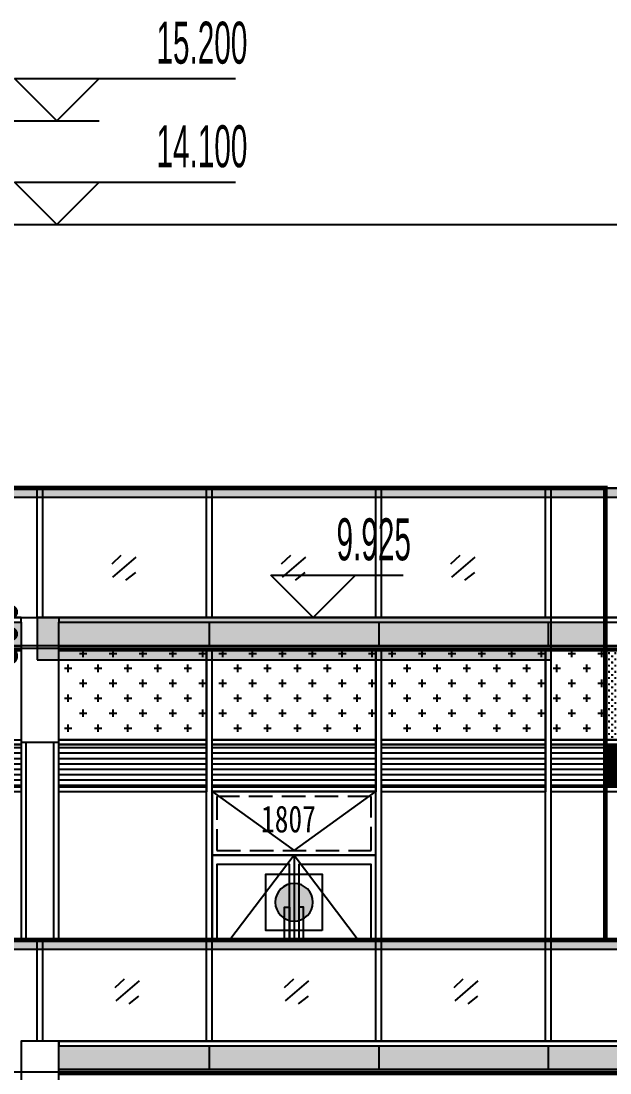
# Model space of a CAD drawing. Extents: x -483182 to 812890, y -390528 to -214858.
# Drawn here: x 336488 to 342744, y -316542 to -305369 of the extents above; entities that cross this region are included whole.
import ezdxf
from ezdxf.xclip import XClip

# ---------------------------------------------------------------- set-up
doc = ezdxf.new("R2010")
doc.units = 0
doc.header["$LTSCALE"] = 1000
doc.header["$MEASUREMENT"] = 0
doc.header["$XCLIPFRAME"] = 0
doc.linetypes.add('DASH', pattern=[0.35, 0.25, -0.1])
for name, color, linetype in [('01-标注_尺寸', 124, 'Continuous'), ('01-标注_标高', 200, 'Continuous'), ('02-TEXT_标注', 130, 'Continuous'), ('05-填充_156', 156, 'Continuous'), ('05-填充_168', 168, 'Continuous'), ('05-填充_18', 18, 'Continuous'), ('A-C_窗', 140, 'Continuous'), ('A-C_门', 150, 'Continuous'), ('A-E_栏杆', 232, 'Continuous'), ('A-SE-MAT', 9, 'Continuous'), ('D-铝板', 181, 'Continuous'), ('E-立面轮廓', 241, 'Continuous')]:
    doc.layers.add(name, color=color, linetype=linetype)
doc.layers.add('04-不打印_辅助线', color=165, linetype='Continuous', plot=False)
doc.styles.add('_TCH_AXIS', font='STXIHEI_0.TTF', dxfattribs={"width": 0.75})
doc.styles.add('_TCH_DIM', font='ros.shx', dxfattribs={"width": 0.75, "bigfont": 'jd.shx'})
doc.styles.add('_TCH_DIM_T3', font='ros.shx', dxfattribs={"width": 0.705882, "bigfont": 'jd.shx'})
doc.styles.get("Standard").update_dxf_attribs({"font": 'STXIHEI_0.TTF', "width": 0.75})
doc.dimstyles.new('_TCH_ARCH&&150', dxfattribs={"dimtxt": 446.25, "dimasz": 150, "dimexe": 375, "dimexo": 450, "dimgap": 189.375, "dimtad": 1, "dimdec": 0, "dimzin": 0, "dimdsep": 46, "dimtxsty": '_TCH_DIM_T3', "dimblk": 'ARCHTICK', "dimcen": 0.09, "dimclrt": 7, "dimazin": 2, "dimtfac": 1, "dimtdec": 0, "dimtix": 1, "dimtmove": 2, "dimatfit": 3, "dimfxl": 0, "dimtolj": 1, "dimtzin": 0, "dimarcsym": 0})

# ---------------------------------------------------------------- blocks, each defined once
blk = doc.blocks.new('jmhrsdhj')
for p, q in [((-200, 3500), (-200, 0)), ((-150, 3500), (-150, 0)), ((150, 0), (150, 3500)), ((200, 0), (200, 3500))]:
    blk.add_line(p, q)
blk.add_lwpolyline([(-200, 3500), (200, 3500), (200, 4525), (-200, 4525)], close=True)
blk = doc.blocks.new('*U139')
at = {"layer": '05-填充_168'}
h = blk.add_hatch(color=256, dxfattribs=at)
h.dxf.hatch_style = 1
h.paths.add_polyline_path([(0, 300), (8600, 300), (8600, 50), (0, 50)])
for points in [[(0, 350), (8600, 350)], [(0, 300), (8600, 300)], [(0, 50), (8600, 50)], [(0, 0), (8600, 0)]]:
    blk.add_lwpolyline(points)
for points in [[(0, 300), (8600, 300), (8600, 350), (0, 350)], [(0, 300), (8600, 300), (8600, 50), (0, 50)], [(8600, 0), (0, 0), (0, 50), (8600, 50)]]:
    blk.add_lwpolyline(points, close=True)
blk = doc.blocks.new('*U145')
at = {"layer": '05-填充_168'}
h = blk.add_hatch(color=256, dxfattribs=at)
h.dxf.hatch_style = 1
h.paths.add_polyline_path([(0, 300), (5808, 300), (5808, 50), (0, 50)])
for points in [[(0, 350), (5808, 350)], [(0, 300), (5808, 300)], [(0, 50), (5808, 50)], [(0, 0), (5808, 0)]]:
    blk.add_lwpolyline(points)
for points in [[(0, 300), (5808, 300), (5808, 350), (0, 350)], [(0, 300), (5808, 300), (5808, 50), (0, 50)], [(5808, 0), (0, 0), (0, 50), (5808, 50)]]:
    blk.add_lwpolyline(points, close=True)
blk = doc.blocks.new('*U153')
at = {"layer": 'A-C_窗'}
blk.add_line((0, 125), (0, -125), dxfattribs=at)
blk = doc.blocks.new('*U154')
at = {"layer": 'A-C_窗', "color": 0, "linetype": 'ByBlock', "lineweight": -2, "transparency": 16777216}
for p in [(0, 0), (1800, 0), (3600, 0)]:
    blk.add_blockref('*U153', p, dxfattribs=at)
blk = doc.blocks.new('A$C2E0A5E3B')
blk.add_lwpolyline([(-5, 0), (1735, 0), (1735, 675), (-5, 675)], close=True)
for points in [[(-5, 675), (865, 50)], [(865, 50), (1735, 675)]]:
    blk.add_lwpolyline(points)
at = {"linetype": 'DASH'}
blk.add_lwpolyline([(45, 50), (1685, 50), (1685, 625), (45, 625)], close=True, dxfattribs=at)
at = {"layer": '04-不打印_辅助线', "width": 0.75}
blk.add_text('1807', height=285.4, dxfattribs=at).set_placement((514, 242))
blk = doc.blocks.new('*U151')
at = {"layer": 'A-C_窗'}
blk.add_blockref('A$C2E0A5E3B', (-865, -337.5), dxfattribs=at)
blk = doc.blocks.new('*U152')
at = {"layer": 'A-C_窗', "color": 0, "linetype": 'ByBlock', "lineweight": -2, "transparency": 16777216}
blk.add_blockref('*U151', (0, 0), dxfattribs=at)
blk = doc.blocks.new('jtrsytrs')
at = {"layer": 'A-E_栏杆'}
for points in [[(861, -416), (763, -507)], [(1020, -435), (773, -648)], [(1016, -596), (911, -679)]]:
    blk.add_lwpolyline(points, dxfattribs=at)
blk = doc.blocks.new('*U165')
at = {"layer": 'A-C_窗'}
blk.add_blockref('jtrsytrs', (-907, 533), dxfattribs=at)
blk = doc.blocks.new('A$C5BC7050D')
for points in [[(-1735, 0), (5, 0), (5, 2300), (-1735, 2300)], [(-915, 100), (-915, 2200), (-1685, 2200), (-1685, 100)], [(-815, 100), (-45, 100), (-45, 2200), (-815, 2200)], [(-915, 550), (-965, 550), (-965, 1750), (-915, 1750)], [(-815, 550), (-765, 550), (-765, 1750), (-815, 1750)]]:
    blk.add_lwpolyline(points, close=True)
for points in [[(-865, 2300), (-1735, 1150), (-865, 0)], [(-865, 2300), (-865, 0)], [(-865, 2300), (5, 1150), (-865, 0)]]:
    blk.add_lwpolyline(points)
at = {"layer": '04-不打印_辅助线', "style": '_TCH_AXIS', "width": 0.75}
blk.add_text('WM1823', height=285.4, dxfattribs=at).set_placement((-1433, 920))
blk = doc.blocks.new('A$C58EF75E26')
at = {"layer": '05-填充_18'}
h = blk.add_hatch(color=256, dxfattribs=at)
h.dxf.hatch_style = 1
h.paths.add_polyline_path([(0, -100), (5460, -100), (5460, 350), (0, 350)])
blk.add_lwpolyline([(0, -100), (5460, -100), (5460, 350), (0, 350)], close=True)
blk = doc.blocks.new('kiufyujytd')
at = {"layer": '05-填充_156'}
h = blk.add_hatch(dxfattribs=at)
h.set_pattern_fill('CROSS', color=136, scale=100)
h.set_pattern_definition([(0, (22783, 315929.43), (158.75, 158.75), [79.375, -238.125]), (90, (22822.68, 315889.74), (-158.75, 158.75), [79.375, -238.125])])
h.paths.add_polyline_path([(54200, 4175), (55770, 4175), (55770, 3225), (54200, 3225)])
h = blk.add_hatch(dxfattribs=at)
h.set_pattern_fill('CROSS', color=136, scale=100)
h.set_pattern_definition([(0, (24583, 315929.43), (158.75, 158.75), [79.375, -238.125]), (90, (24622.68, 315889.74), (-158.75, 158.75), [79.375, -238.125])])
h.paths.add_polyline_path([(55830, 4175), (57570, 4175), (57570, 3225), (55830, 3225)])
h = blk.add_hatch(dxfattribs=at)
h.set_pattern_fill('CROSS', color=136, scale=100)
h.set_pattern_definition([(0, (26383, 315929.43), (158.75, 158.75), [79.375, -238.125]), (90, (26422.68, 315889.74), (-158.75, 158.75), [79.375, -238.125])])
h.paths.add_polyline_path([(57630, 4175), (59370, 4175), (59370, 3225), (57630, 3225)])
h = blk.add_hatch(dxfattribs=at)
h.set_pattern_fill('CROSS', color=136, scale=100)
h.set_pattern_definition([(0, (27020.84, 315929.43), (158.75, 158.75), [79.375, -238.125]), (90, (27060.53, 315889.74), (-158.75, 158.75), [79.375, -238.125])])
h.paths.add_polyline_path([(59430, 4175), (60008, 4175), (60008, 3225), (59430, 3225)])
h = blk.add_hatch(dxfattribs=at)
h.set_pattern_fill('LINE', color=256, scale=60)
h.set_pattern_definition([(0, (53316, 2725), (0, 57.15), [])])
h.paths.add_polyline_path([(52230, 3175), (53800, 3175), (53800, 2725), (52230, 2725)])
h = blk.add_hatch(dxfattribs=at)
h.set_pattern_fill('LINE', color=256, scale=60)
h.set_pattern_definition([(0, (55286, 2725), (0, 57.15), [])])
h.paths.add_polyline_path([(54200, 3175), (55770, 3175), (55770, 2725), (54200, 2725)])
h = blk.add_hatch(dxfattribs=at)
h.set_pattern_fill('LINE', color=256, scale=60)
h.set_pattern_definition([(0, (57086, 2725), (0, 57.15), [])])
h.paths.add_polyline_path([(55830, 3175), (57570, 3175), (57570, 2725), (55830, 2725)])
h = blk.add_hatch(dxfattribs=at)
h.set_pattern_fill('LINE', color=256, scale=60)
h.set_pattern_definition([(0, (58886, 2725), (0, 57.15), [])])
h.paths.add_polyline_path([(57630, 3175), (59370, 3175), (59370, 2725), (57630, 2725)])
h = blk.add_hatch(dxfattribs=at)
h.set_pattern_fill('LINE', color=256, scale=60)
h.set_pattern_definition([(0, (59523.843, 2725), (0, 57.15), [])])
h.paths.add_polyline_path([(59430, 3175), (60008, 3175), (60008, 2725), (59430, 2725)])
for points in [[(54200, 4175), (55770, 4175), (55770, 3225), (54200, 3225)], [(55830, 4175), (57570, 4175), (57570, 3225), (55830, 3225)], [(57630, 4175), (59370, 4175), (59370, 3225), (57630, 3225)], [(59430, 4175), (60008, 4175), (60008, 3225), (59430, 3225)], [(53800, 3175), (52230, 3175), (52230, 3225), (53800, 3225)], [(52230, 3175), (53800, 3175), (53800, 2725), (52230, 2725)], [(55770, 3175), (54200, 3175), (54200, 3225), (55770, 3225)], [(54200, 3175), (55770, 3175), (55770, 2725), (54200, 2725)], [(57570, 3175), (55830, 3175), (55830, 3225), (57570, 3225)], [(55830, 3175), (57570, 3175), (57570, 2725), (55830, 2725)], [(59370, 3175), (57630, 3175), (57630, 3225), (59370, 3225)], [(57630, 3175), (59370, 3175), (59370, 2725), (57630, 2725)], [(60008, 3175), (59430, 3175), (59430, 3225), (60008, 3225)], [(59430, 3175), (60008, 3175), (60008, 2725), (59430, 2725)], [(53800, 2675), (52230, 2675), (52230, 2725), (53800, 2725)], [(55770, 2675), (54200, 2675), (54200, 2725), (55770, 2725)], [(57570, 2675), (55830, 2675), (55830, 2725), (57570, 2725)], [(59370, 2675), (57630, 2675), (57630, 2725), (59370, 2725)], [(60008, 2675), (59430, 2675), (59430, 2725), (60008, 2725)]]:
    blk.add_lwpolyline(points, close=True)
for points in [[(52230, 3225), (53800, 3225)], [(52230, 3175), (53800, 3175)], [(54200, 3225), (55770, 3225)], [(54200, 3175), (55770, 3175)], [(55830, 3225), (57570, 3225)], [(55830, 3175), (57570, 3175)], [(57630, 3225), (59370, 3225)], [(57630, 3175), (59370, 3175)], [(59430, 3225), (60008, 3225)], [(59430, 3175), (60008, 3175)]]:
    blk.add_lwpolyline(points)
at = {"layer": 'A-C_窗'}
for p, q in [((60008, 4525), (60008, 5900)), ((55770, -300), (55770, 4175)), ((55830, -300), (55830, 4175)), ((57570, -300), (57570, 4175)), ((57630, -300), (57630, 4175)), ((59370, 25), (59370, 4175)), ((59430, 25), (59430, 4175))]:
    blk.add_line(p, q, dxfattribs=at)
blk.add_lwpolyline([(60008, 5900), (44970, 5900)], dxfattribs=at)
at = {"layer": 'A-E_栏杆'}
for p, q in [((53970, 4525), (53970, 5900)), ((54030, 4525), (54030, 5900)), ((55770, 4525), (55770, 5900)), ((55830, 4525), (55830, 5900)), ((57570, 4525), (57570, 5900)), ((57630, 4525), (57630, 5900)), ((59370, 4525), (59370, 5900)), ((59430, 4525), (59430, 5900))]:
    blk.add_line(p, q, dxfattribs=at)
at = {"layer": 'A-C_窗'}
for name, p in [('*U139', (45200, 4175)), ('*U145', (54200, 4175)), ('*U154', (55800, 4350)), ('*U152', (56700, 2338))]:
    blk.add_blockref(name, p, dxfattribs=at)
at = {"layer": 'A-C_门'}
blk.add_blockref('A$C5BC7050D', (57565, -300), dxfattribs=at)
at = {"layer": 'A-E_栏杆', "color": 0, "linetype": 'ByBlock', "lineweight": -2, "transparency": 16777216}
for p in [(54907, 5067), (56707, 5067), (58507, 5067)]:
    blk.add_blockref('*U165', p, dxfattribs=at)
at = {"layer": 'D-铝板'}
for name, p in [('A$C58EF75E26', (53970, 4175)), ('jmhrsdhj', (54000, -300))]:
    blk.add_blockref(name, p, dxfattribs=at)
blk = doc.blocks.new('*U253')
at = {"layer": 'A-C_窗'}
blk.add_line((0, 125), (0, -125), dxfattribs=at)
blk = doc.blocks.new('*U254')
at = {"layer": 'A-C_窗', "color": 0, "linetype": 'ByBlock', "lineweight": -2, "transparency": 16777216}
for p in [(0, 0), (1800, 0), (3600, 0), (5400, 0)]:
    blk.add_blockref('*U253', p, dxfattribs=at)
blk = doc.blocks.new('*U273')
at = {"layer": 'A-E_栏杆'}
for p, q in [((-30, -537.5), (-30, 537.5)), ((30, -537.5), (30, 537.5))]:
    blk.add_line(p, q, dxfattribs=at)
blk = doc.blocks.new('*U274')
at = {"layer": 'A-E_栏杆', "color": 0, "linetype": 'ByBlock', "lineweight": -2, "transparency": 16777216}
for p in [(50400, 0), (52200, 0), (54000, 0), (55800, 0)]:
    blk.add_blockref('*U273', p, dxfattribs=at)
blk = doc.blocks.new('*U275')
at = {"layer": 'A-C_窗'}
blk.add_blockref('jtrsytrs', (-907, 533), dxfattribs=at)
blk = doc.blocks.new('*U276')
at = {"layer": 'A-E_栏杆', "color": 0, "linetype": 'ByBlock', "lineweight": -2, "transparency": 16777216}
for p in [(52200, 0), (54000, 0), (55800, 0)]:
    blk.add_blockref('*U275', p, dxfattribs=at)
blk = doc.blocks.new('*U314')
at = {"layer": 'A-C_窗'}
blk.add_blockref('jtrsytrs', (-907, 533), dxfattribs=at)
blk = doc.blocks.new('*U315')
at = {"layer": 'A-E_栏杆', "color": 0, "linetype": 'ByBlock', "lineweight": -2, "transparency": 16777216}
for p in [(0, 0), (1800, 0), (3600, 0), (5400, 0), (7200, 0), (9000, 0), (10800, 0)]:
    blk.add_blockref('*U314', p, dxfattribs=at)
blk = doc.blocks.new('*U311')
at = {"layer": '05-填充_168'}
h = blk.add_hatch(color=256, dxfattribs=at)
h.dxf.hatch_style = 1
h.paths.add_polyline_path([(0, 300), (12514, 300), (12514, 50), (0, 50)])
for points in [[(0, 350), (12514, 350)], [(0, 300), (12514, 300)], [(0, 50), (12514, 50)], [(0, 0), (12514, 0)]]:
    blk.add_lwpolyline(points)
for points in [[(0, 300), (12514, 300), (12514, 350), (0, 350)], [(0, 300), (12514, 300), (12514, 50), (0, 50)], [(12514, 0), (0, 0), (0, 50), (12514, 50)]]:
    blk.add_lwpolyline(points, close=True)
blk = doc.blocks.new('*U316')
at = {"layer": 'A-C_窗'}
blk.add_line((0, 125), (0, -125), dxfattribs=at)
blk = doc.blocks.new('*U313')
at = {"layer": 'A-C_窗', "color": 0, "linetype": 'ByBlock', "lineweight": -2, "transparency": 16777216}
for p in [(0, 0), (1800, 0), (3600, 0), (5400, 0), (7200, 0), (9000, 0)]:
    blk.add_blockref('*U316', p, dxfattribs=at)
blk = doc.blocks.new('0003')
at = {"layer": '05-填充_156'}
h = blk.add_hatch(dxfattribs=at)
h.set_pattern_fill('CROSS', color=136, scale=100)
h.set_pattern_definition([(0, (-31217, 313554.43), (158.75, 158.75), [79.375, -238.125]), (90, (-31177.32, 313514.74), (-158.75, 158.75), [79.375, -238.125])])
h.paths.add_polyline_path([(0, 1500), (1770, 1500), (1770, 550), (0, 550)])
h = blk.add_hatch(dxfattribs=at)
h.set_pattern_fill('CROSS', color=136, scale=100)
h.set_pattern_definition([(0, (-29417, 313554.43), (158.75, 158.75), [79.375, -238.125]), (90, (-29377.32, 313514.74), (-158.75, 158.75), [79.375, -238.125])])
h.paths.add_polyline_path([(1830, 1500), (3570, 1500), (3570, 550), (1830, 550)])
h = blk.add_hatch(dxfattribs=at)
h.set_pattern_fill('CROSS', color=136, scale=100)
h.set_pattern_definition([(0, (-27617, 313554.43), (158.75, 158.75), [79.375, -238.125]), (90, (-27577.32, 313514.74), (-158.75, 158.75), [79.375, -238.125])])
h.paths.add_polyline_path([(3630, 1500), (5370, 1500), (5370, 550), (3630, 550)])
h = blk.add_hatch(dxfattribs=at)
h.set_pattern_fill('CROSS', color=136, scale=100)
h.set_pattern_definition([(0, (-25817, 313554.43), (158.75, 158.75), [79.375, -238.125]), (90, (-25777.32, 313514.74), (-158.75, 158.75), [79.375, -238.125])])
h.paths.add_polyline_path([(5430, 1500), (7170, 1500), (7170, 550), (5430, 550)])
h = blk.add_hatch(dxfattribs=at)
h.set_pattern_fill('CROSS', color=136, scale=100)
h.set_pattern_definition([(0, (-24017, 313554.43), (158.75, 158.75), [79.375, -238.125]), (90, (-23977.32, 313514.74), (-158.75, 158.75), [79.375, -238.125])])
h.paths.add_polyline_path([(7230, 1500), (8970, 1500), (8970, 550), (7230, 550)])
h = blk.add_hatch(dxfattribs=at)
h.set_pattern_fill('CROSS', color=136, scale=100)
h.set_pattern_definition([(0, (-22217, 313554.43), (158.75, 158.75), [79.375, -238.125]), (90, (-22177.32, 313514.74), (-158.75, 158.75), [79.375, -238.125])])
h.paths.add_polyline_path([(9030, 1500), (10770, 1500), (10770, 550), (9030, 550)])
h = blk.add_hatch(dxfattribs=at)
h.set_pattern_fill('CROSS', color=136, scale=100)
h.set_pattern_definition([(0, (-20473, 313554.43), (158.75, 158.75), [79.375, -238.125]), (90, (-20433.32, 313514.74), (-158.75, 158.75), [79.375, -238.125])])
h.paths.add_polyline_path([(10830, 1500), (12514, 1500), (12514, 550), (10830, 550)])
h = blk.add_hatch(dxfattribs=at)
h.set_pattern_fill('LINE', color=256, scale=60)
h.set_pattern_definition([(0, (1286, 50), (0, 57.15), [])])
h.paths.add_polyline_path([(0, 500), (1770, 500), (1770, 50), (0, 50)])
h = blk.add_hatch(dxfattribs=at)
h.set_pattern_fill('LINE', color=256, scale=60)
h.set_pattern_definition([(0, (3086, 50), (0, 57.15), [])])
h.paths.add_polyline_path([(1830, 500), (3570, 500), (3570, 50), (1830, 50)])
h = blk.add_hatch(dxfattribs=at)
h.set_pattern_fill('LINE', color=256, scale=60)
h.set_pattern_definition([(0, (4886, 50), (0, 57.15), [])])
h.paths.add_polyline_path([(3630, 500), (5370, 500), (5370, 50), (3630, 50)])
h = blk.add_hatch(dxfattribs=at)
h.set_pattern_fill('LINE', color=256, scale=60)
h.set_pattern_definition([(0, (6686, 50), (0, 57.15), [])])
h.paths.add_polyline_path([(5430, 500), (7170, 500), (7170, 50), (5430, 50)])
h = blk.add_hatch(dxfattribs=at)
h.set_pattern_fill('LINE', color=256, scale=60)
h.set_pattern_definition([(0, (8486, 50), (0, 57.15), [])])
h.paths.add_polyline_path([(7230, 500), (8970, 500), (8970, 50), (7230, 50)])
h = blk.add_hatch(dxfattribs=at)
h.set_pattern_fill('LINE', color=256, scale=60)
h.set_pattern_definition([(0, (10286, 50), (0, 57.15), [])])
h.paths.add_polyline_path([(9030, 500), (10770, 500), (10770, 50), (9030, 50)])
h = blk.add_hatch(dxfattribs=at)
h.set_pattern_fill('LINE', color=256, scale=60)
h.set_pattern_definition([(0, (12030, 50), (0, 57.15), [])])
h.paths.add_polyline_path([(10830, 500), (12514, 500), (12514, 50), (10830, 50)])
for points in [[(0, 1500), (1770, 1500), (1770, 550), (0, 550)], [(1830, 1500), (3570, 1500), (3570, 550), (1830, 550)], [(3630, 1500), (5370, 1500), (5370, 550), (3630, 550)], [(5430, 1500), (7170, 1500), (7170, 550), (5430, 550)], [(7230, 1500), (8970, 1500), (8970, 550), (7230, 550)], [(9030, 1500), (10770, 1500), (10770, 550), (9030, 550)], [(10830, 1500), (12514, 1500), (12514, 550), (10830, 550)], [(1770, 500), (0, 500), (0, 550), (1770, 550)], [(0, 500), (1770, 500), (1770, 50), (0, 50)], [(3570, 500), (1830, 500), (1830, 550), (3570, 550)], [(1830, 500), (3570, 500), (3570, 50), (1830, 50)], [(5370, 500), (3630, 500), (3630, 550), (5370, 550)], [(3630, 500), (5370, 500), (5370, 50), (3630, 50)], [(7170, 500), (5430, 500), (5430, 550), (7170, 550)], [(5430, 500), (7170, 500), (7170, 50), (5430, 50)], [(8970, 500), (7230, 500), (7230, 550), (8970, 550)], [(7230, 500), (8970, 500), (8970, 50), (7230, 50)], [(10770, 500), (9030, 500), (9030, 550), (10770, 550)], [(9030, 500), (10770, 500), (10770, 50), (9030, 50)], [(12514, 500), (10830, 500), (10830, 550), (12514, 550)], [(10830, 500), (12514, 500), (12514, 50), (10830, 50)], [(1770, 0), (0, 0), (0, 50), (1770, 50)], [(3570, 0), (1830, 0), (1830, 50), (3570, 50)], [(5370, 0), (3630, 0), (3630, 50), (5370, 50)], [(7170, 0), (5430, 0), (5430, 50), (7170, 50)], [(8970, 0), (7230, 0), (7230, 50), (8970, 50)], [(10770, 0), (9030, 0), (9030, 50), (10770, 50)], [(12514, 0), (10830, 0), (10830, 50), (12514, 50)]]:
    blk.add_lwpolyline(points, close=True)
for points in [[(0, 550), (1770, 550)], [(0, 500), (1770, 500)], [(1830, 550), (3570, 550)], [(1830, 500), (3570, 500)], [(3630, 550), (5370, 550)], [(3630, 500), (5370, 500)], [(5430, 550), (7170, 550)], [(5430, 500), (7170, 500)], [(7230, 550), (8970, 550)], [(7230, 500), (8970, 500)], [(9030, 550), (10770, 550)], [(9030, 500), (10770, 500)], [(10830, 550), (12514, 550)], [(10830, 500), (12514, 500)]]:
    blk.add_lwpolyline(points)
blk = doc.blocks.new('jyrsyt')
at = {"layer": '05-填充_168'}
h = blk.add_hatch(color=256, dxfattribs=at)
h.dxf.hatch_style = 1
h.paths.add_polyline_path([(0, 25), (12514, 25), (12514, -300), (0, -300)])
at = {"layer": 'A-C_窗'}
for p, q in [((1770, 25), (1770, 4175)), ((1830, 25), (1830, 4175)), ((3570, 25), (3570, 4175)), ((3630, 25), (3630, 4175)), ((5370, 25), (5370, 4175)), ((5430, 25), (5430, 4175)), ((7170, 25), (7170, 4175)), ((7230, 25), (7230, 4175)), ((8970, 25), (8970, 4175)), ((9030, 25), (9030, 4175)), ((10770, 25), (10770, 4175)), ((10830, 25), (10830, 4175))]:
    blk.add_line(p, q, dxfattribs=at)
blk.add_lwpolyline([(0, 5900), (12514, 5900), (12514, -300), (0, -300)], close=True, dxfattribs=at)
for points in [[(12514, 25), (0, 25)], [(1800, 25), (1800, -300)], [(3600, 25), (3600, -300)], [(5400, 25), (5400, -300)], [(7200, 25), (7200, -300)], [(9000, 25), (9000, -300)], [(10800, 25), (10800, -300)]]:
    blk.add_lwpolyline(points, dxfattribs=at)
at = {"layer": 'A-E_栏杆'}
for p, q in [((1770, 4525), (1770, 5900)), ((1830, 4525), (1830, 5900)), ((3570, 4525), (3570, 5900)), ((3630, 4525), (3630, 5900)), ((5370, 4525), (5370, 5900)), ((5430, 4525), (5430, 5900)), ((7170, 4525), (7170, 5900)), ((7230, 4525), (7230, 5900)), ((8970, 4525), (8970, 5900)), ((9030, 4525), (9030, 5900)), ((10770, 4525), (10770, 5900)), ((10830, 4525), (10830, 5900))]:
    blk.add_line(p, q, dxfattribs=at)
at = {"layer": 'A-C_窗'}
for name, p in [('*U311', (0, 4175)), ('*U313', (1800, 4350)), ('0003', (0, 2675))]:
    blk.add_blockref(name, p, dxfattribs=at)
at = {"layer": 'A-E_栏杆'}
blk.add_blockref('*U315', (821, 5067), dxfattribs=at)
blk = doc.blocks.new('*U453')
for p, q in [((-200, 4400), (-200, 0)), ((-150, 4400), (-150, 0)), ((150, 0), (150, 4400)), ((200, 0), (200, 4400))]:
    blk.add_line(p, q)
blk.add_lwpolyline([(-200, 4400), (200, 4400), (200, 5425), (-200, 5425)], close=True)
blk = doc.blocks.new('消防救援窗口标志')
at = {"layer": 'A-SE-MAT'}
h = blk.add_hatch(color=1, dxfattribs=at)
h.dxf.hatch_style = 1
edge = h.paths.add_edge_path()
edge.add_arc((1413360, -341824), 200, 0, 360)
at = {"layer": 'A-SE-MAT', "color": 1}
blk.add_lwpolyline([(1413060, -342124), (1413660, -342124), (1413660, -341524), (1413060, -341524)], close=True, dxfattribs=at)
blk.add_circle((1413360, -341824), 200, dxfattribs=at)
blk = doc.blocks.new('_ArchTick')
at = {"color": 0, "linetype": 'ByBlock', "const_width": 0.4}
blk.add_lwpolyline([(-0.5, -0.5), (0.5, 0.5)], dxfattribs=at)
blk = doc.blocks.new('*D897')
at = {"layer": '01-标注_尺寸', "color": 0, "lineweight": -2, "transparency": 16777216}
for p, q in [((335819, -311729), (335819, -311579)), ((334963, -311729), (336194, -311729)), ((335819, -312029), (335819, -311729)), ((334963, -312029), (336194, -312029)), ((335819, -312029), (335819, -312179))]:
    blk.add_line(p, q, dxfattribs=at)
at = {"layer": 'Defpoints', "color": 0, "transparency": 16777216}
for p in [(334513, -311729), (335819, -311729), (334513, -312029)]:
    blk.add_point(p, dxfattribs=at)
at = {"layer": '01-标注_尺寸', "color": 0, "lineweight": -2, "transparency": 16777216, "xscale": 150, "yscale": 150, "zscale": 150}
for p, rotation in [((335819, -311729), 270), ((335819, -312029), 90)]:
    blk.add_blockref('_ArchTick', p, dxfattribs=dict(at, rotation=rotation))
at = {"layer": '01-标注_尺寸', "color": 7, "transparency": 16777216, "insert": (336231, -311879), "char_height": 446.2, "attachment_point": 5, "rotation": 90, "style": '_TCH_DIM_T3'}
blk.add_mtext('\\A1;300', dxfattribs=at)

msp = doc.modelspace()

# ---------------------------------------------------------------- hatches: boundary and pattern name
at = {"layer": '05-填充_18'}
h = msp.add_hatch(color=256, dxfattribs=at)
h.dxf.hatch_style = 1
h.paths.add_polyline_path([(327658, -310329.4), (345297.8, -310329.4), (345297.8, -310429.4), (327658, -310429.4)])
h = msp.add_hatch(color=256, dxfattribs=at)
h.dxf.hatch_style = 1
h.paths.add_polyline_path([(263770.9, -315129.4), (350206.3, -315129.4), (350206.3, -315229.4), (263770.9, -315229.4)])

# ---------------------------------------------------------------- linework, layer by layer
at = {"layer": '01-标注_标高'}
for p, q in [((336869, -306429.4), (336419, -305979.4)), ((336419, -305979.4), (338766.5, -305979.4)), ((336869, -306429.4), (337319, -305979.4)), ((335819, -306429.4), (337319, -306429.4)), ((336869, -307529.4), (336419, -307079.4)), ((336419, -307079.4), (338766.5, -307079.4)), ((336869, -307529.4), (337319, -307079.4)), ((335819, -307529.4), (337319, -307529.4)), ((339590, -311704.4), (339140, -311254.4)), ((339140, -311254.4), (340545.5, -311254.4)), ((339590, -311704.4), (340040, -311254.4)), ((338540, -311704.4), (340040, -311704.4))]:
    msp.add_line(p, q, dxfattribs=at)
at = {"layer": '04-不打印_辅助线'}
for points in [[(-29082.7, -307529.4), (480719.6, -307529.4)], [(-29082.7, -312029.4), (480719.6, -312029.4)], [(-29082.7, -316529.4), (480719.6, -316529.4)]]:
    msp.add_lwpolyline(points, dxfattribs=at)
at = {"layer": 'A-C_窗'}
msp.add_lwpolyline([(342695.8, -315129.4), (342961.3, -315129.4), (345173, -310982.4, -0.276984), (345261.3, -310929.4), (345297.8, -310929.4), (345297.8, -310329.4), (342695.8, -310329.4), (342695.8, -315129.4)], format="xyb", dxfattribs=at)
msp.add_lwpolyline([(325918, -311704.4), (342695.8, -311704.4)], dxfattribs=at)
at = {"layer": 'A-E_栏杆'}
for points in [[(327658, -310329.4), (345297.8, -310329.4), (345297.8, -310429.4), (327658, -310429.4)], [(263770.9, -315129.4), (350206.3, -315129.4), (350206.3, -315229.4), (263770.9, -315229.4)]]:
    msp.add_lwpolyline(points, close=True, dxfattribs=at)
at = {"layer": 'E-立面轮廓', "const_width": 50}
msp.add_lwpolyline([(283788, -310629.4), (327658, -310629.4), (327658, -310329.4), (342695.8, -310329.4), (342695.8, -315129.4), (273888, -315129.4), (273888, -310629.4), (281588, -310629.4)], dxfattribs=at)
msp.add_lwpolyline([(284747.4, -315129.4), (350206.3, -315129.4), (350206.3, -318254.4), (346326, -318254.4), (346326, -321729.4), (284747.4, -321729.4)], close=True, dxfattribs=at)

# ---------------------------------------------------------------- block references
at = {"layer": 'A-C_窗'}
ref = msp.add_blockref('kiufyujytd', (282688, -316229.4), dxfattribs=at)
XClip(ref).set_block_clipping_path([(-8799.9999998813, 1100), (60007.8432985271, 6522.7254654429)])
ref = msp.add_blockref('jyrsyt', (342695.8, -316229.4), dxfattribs=dict(at, xscale=0.2079))
XClip(ref).set_block_clipping_path([(0.0000000005, 1100), (1276.6408427262, 1100), (11915.2397162796, 5247.0588235294), (12515.632515633, 5300), (12515.632515633, 5900), (0.0000000009, 5900)])
for name, p in [('*U139', (336888, -316554.4)), ('*U254', (338488, -316379.4))]:
    msp.add_blockref(name, p, dxfattribs=at)
at = {"layer": 'A-E_栏杆'}
for name, p in [('*U274', (286288, -315666.9)), ('*U276', (285428.3, -315662))]:
    msp.add_blockref(name, p, dxfattribs=at)
at = {"layer": 'A-SE-MAT', "extrusion": (0, 0, -1), "zscale": -1}
msp.add_blockref('消防救援窗口标志', (-1752748.1, 27094.9), dxfattribs=at)
at = {"layer": 'D-铝板'}
msp.add_blockref('*U453', (336688, -321629.4), dxfattribs=at)

# ---------------------------------------------------------------- texts
at = {"layer": '02-TEXT_标注', "style": '_TCH_DIM', "width": 0.529412}
for s, p in [('15.200', (337926.1, -305821.9)), ('14.100', (337926.1, -306921.9)), ('9.925', (339839, -311096.9))]:
    msp.add_text(s, height=446.25, dxfattribs=at).set_placement(p)

# ---------------------------------------------------------------- dimensions: what is measured, and where the dimension line sits
at = {"layer": '01-标注_尺寸'}
dim = msp.add_linear_dim(base=(335819, -311729.4), p1=(334513.2, -312029.4), p2=(334513.2, -311729.4), angle=90, dimstyle='_TCH_ARCH&&150', dxfattribs=at)
dim.commit()
dim.dimension.update_dxf_attribs({"geometry": '*D897', "text_midpoint": (336231.5, -311879.4), "dimtype": 161})

doc.saveas('drawing.dxf')
